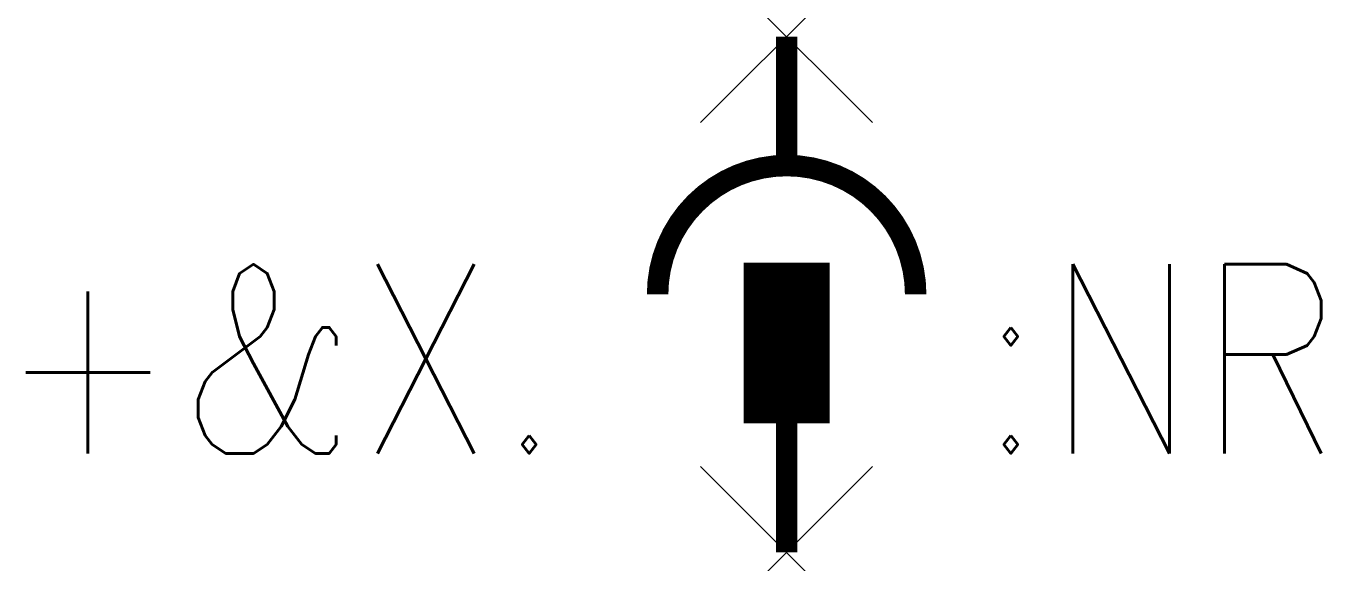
# Model space of a CAD drawing. Extents: x 51.2 to 66.2, y 59.9 to 66.1.
import ezdxf
from ezdxf.enums import TextEntityAlignment as Align

# ---------------------------------------------------------------- set-up
doc = ezdxf.new("R2010")
doc.units = 0
doc.header["$PDMODE"] = 3
doc.linetypes.add('DASHED', pattern=[0])
doc.layers.get('0').update_dxf_attribs({"linetype": 'CONTINUOUS'})
for name, color, linetype in [('10', 1, 'DASHED'), ('12', 2, 'DASHED'), ('C', 7, 'CONTINUOUS')]:
    doc.layers.add(name, color=color, linetype=linetype)
doc.styles.get("Standard").update_dxf_attribs({"font": 'txt.shx'})

msp = doc.modelspace()

# ---------------------------------------------------------------- linework, layer by layer
at = {"color": 0}
for points, const_width in [([(60, 66), (60, 64.5)], 0.25), ([(60, 63.37), (60, 61.5)], 1), ([(60, 61.5), (60, 60)], 0.25)]:
    msp.add_lwpolyline(points, dxfattribs=dict(at, const_width=const_width))
at = {"color": 0, "const_width": 0.25}
msp.add_lwpolyline([(61.5, 63, 1), (58.5, 63, 1)], format="xyb", dxfattribs=at)
at = {"layer": 'C', "color": 0}
for p in [(60, 66), (60, 60)]:
    msp.add_point(p, dxfattribs=at)

# ---------------------------------------------------------------- texts
at = {"layer": '10', "color": 0, "width": 0.85}
msp.add_attdef(':NR', (62.206, 61.151), '', height=2.2, dxfattribs=at)
at = {"layer": '12', "color": 0, "width": 0.85}
msp.add_attdef('+&X.', text='', height=2.2, dxfattribs=at).set_placement((57.408, 61.151), align=Align.RIGHT)

doc.saveas('drawing.dxf')
